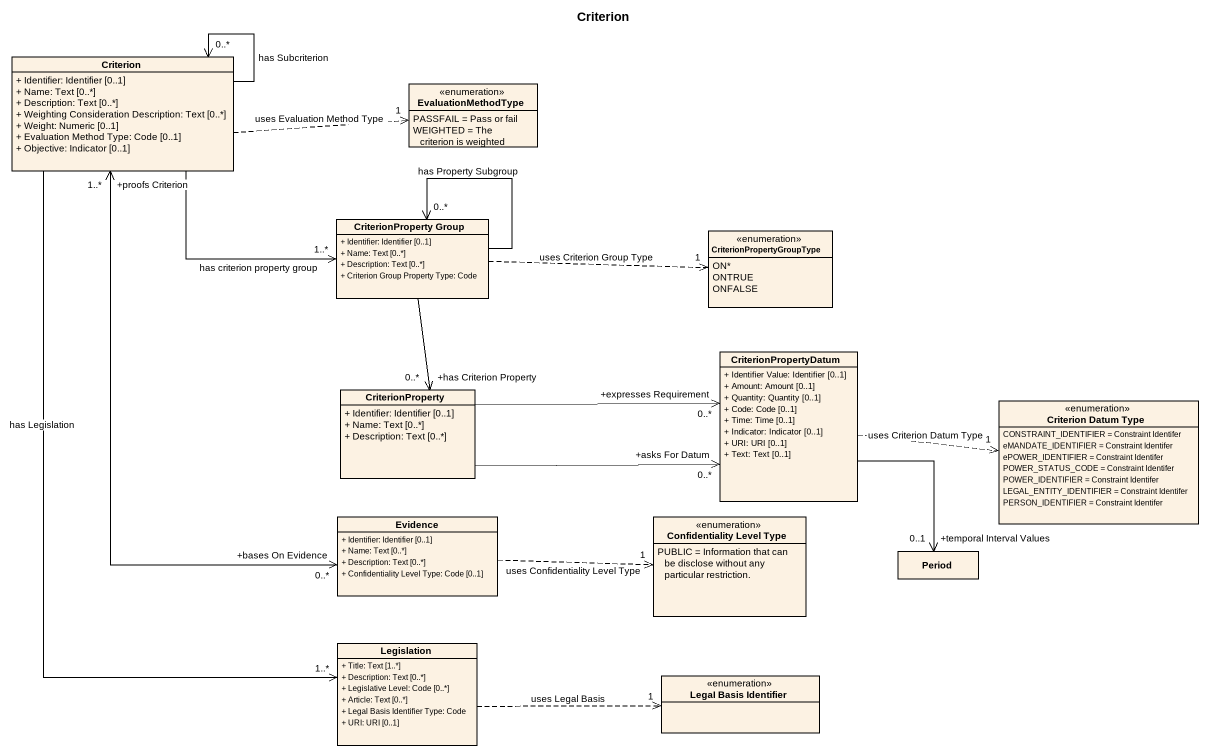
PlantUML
@startuml
title Criterion
hide circle
hide empty members
skinparam classAttributeIconSize 0
class Criterion {
  + Identifier: Identifier [0..1]
  + Name: Text [0..*]
  + Description: Text [0..*]
  + Weighting Consideration Description: Text [0..*]
  + Weight: Numeric [0..1]
  + Evaluation Method Type: Code [0..1]
  + Objective: Indicator [0..1]
}
enum EvaluationMethodType {
  PASSFAIL = Pass or fail
  WEIGHTED = The criterion is weighted
}
class "CriterionProperty Group" as CriterionProperty_Group {
  + Identifier: Identifier [0..1]
  + Name: Text [0..*]
  + Description: Text [0..*]
  + Criterion Group Property Type: Code
}
enum CriterionPropertyGroupType {
  ON*
  ONTRUE
  ONFALSE
}
class CriterionPropertyDatum {
  + Identifier Value: Identifier [0..1]
  + Amount: Amount [0..1]
  + Quantity: Quantity [0..1]
  + Code: Code [0..1]
  + Time: Time [0..1]
  + Indicator: Indicator [0..1]
  + URI: URI [0..1]
  + Text: Text [0..1]
}
class CriterionProperty {
  + Identifier: Identifier [0..1]
  + Name: Text [0..*]
  + Description: Text [0..*]
}
enum "Criterion Datum Type" as Criterion_Datum_Type {
  CONSTRAINT_IDENTIFIER = Constraint Identifer
  eMANDATE_IDENTIFIER = Constraint Identifer
  ePOWER_IDENTIFIER = Constraint Identifer
  POWER_STATUS_CODE = Constraint Identifer
  POWER_IDENTIFIER = Constraint Identifer
  LEGAL_ENTITY_IDENTIFIER = Constraint Identifer
  PERSON_IDENTIFIER = Constraint Identifer
}
class Evidence {
  + Identifier: Identifier [0..1]
  + Name: Text [0..*]
  + Description: Text [0..*]
  + Confidentiality Level Type: Code [0..1]
}
enum "Confidentiality Level Type" as Confidentiality_Level_Type {
  PUBLIC = Information that can be disclose without any particular restriction.
}
class Period
class Legislation {
  + Title: Text [1..*]
  + Description: Text [0..*]
  + Legislative Level: Code [0..*]
  + Article: Text [0..*]
  + Legal Basis Identifier Type: Code
  + URI: URI [0..1]
}
enum "LegaI Basis Identifier" as LegaI_Basis_Identifier
Criterion --> "0..*" Criterion : has Subcriterion
Criterion .right.> "1" EvaluationMethodType : uses Evaluation Method Type
Criterion -right-> "1..*" CriterionProperty_Group : has criterion property group
Criterion "+proofs Criterion\n1..*" <--> "+bases On Evidence\n0..*" Evidence
Criterion --> "1..*" Legislation : has Legislation
CriterionProperty_Group --> "0..*" CriterionProperty_Group : has Property Subgroup
CriterionProperty_Group .right.> "1" CriterionPropertyGroupType : uses Criterion Group Type
CriterionProperty_Group --> "+has Criterion Property\n0..*" CriterionProperty
CriterionPropertyDatum .right.> "1" Criterion_Datum_Type : uses Criterion Datum Type
CriterionPropertyDatum --> "+temporal Interval Values\n0..1" Period
CriterionProperty -right-> "+asks For Datum\n0..*" CriterionPropertyDatum
CriterionProperty -right-> "+expresses Requirement\n0..*" CriterionPropertyDatum
Evidence .right.> "1" Confidentiality_Level_Type : uses Confidentiality Level Type
Legislation .right.> "1" LegaI_Basis_Identifier : uses Legal Basis
@enduml
